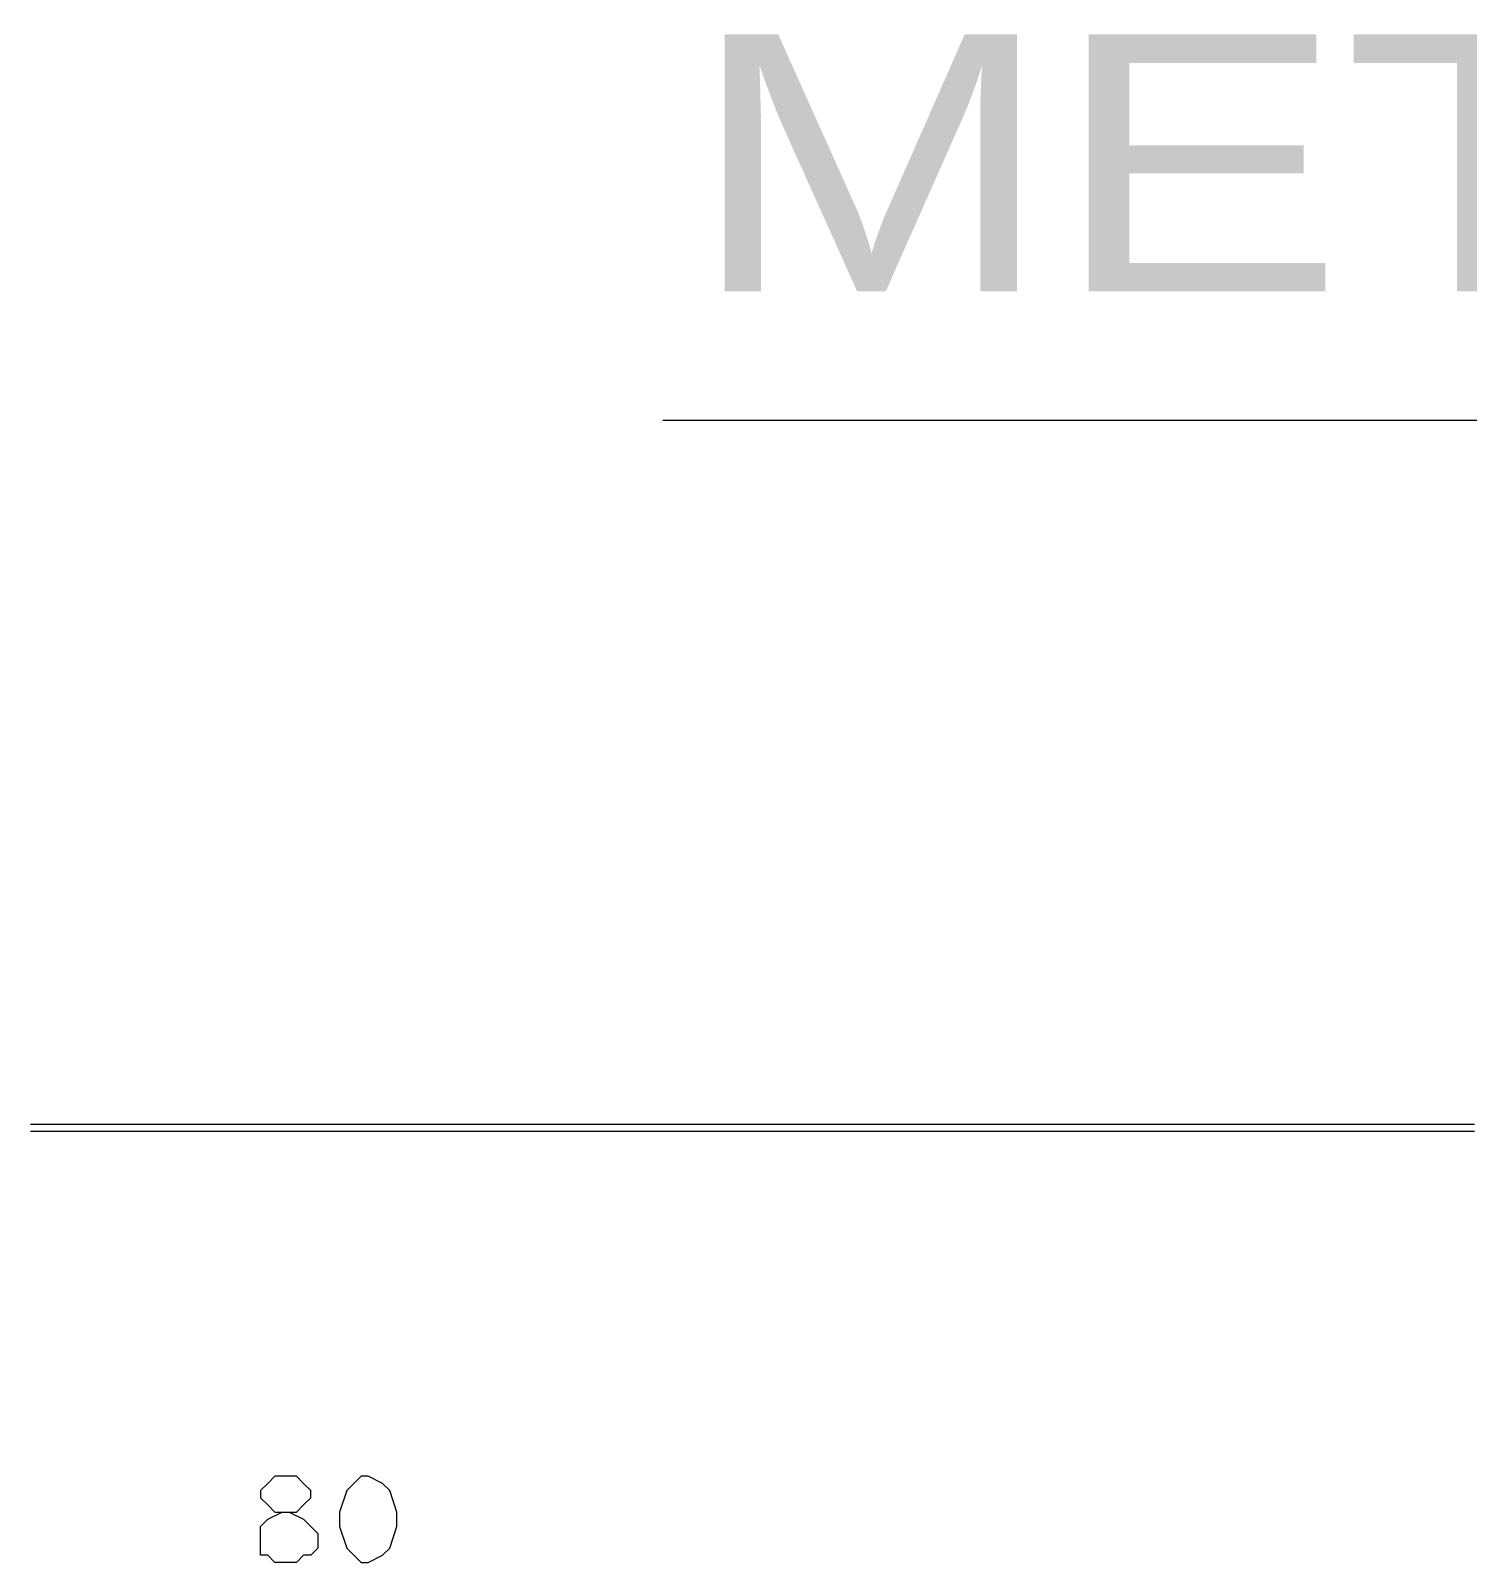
# Model space of a CAD drawing. Header units: inches. Extents: x 0.2 to 10.8, y 0.5 to 8.
# Drawn here: x 8.6733 to 9.0067, y 5.675 to 6.0304 of the extents above; entities that cross this region are included whole.
import ezdxf

# ---------------------------------------------------------------- set-up
doc = ezdxf.new("R2010")
doc.units = ezdxf.units.IN
doc.header["$MEASUREMENT"] = 0
doc.layers.add('PDF_Geometry', color=7, linetype='Continuous')
doc.layers.add('PDF_Text', color=7, linetype='Continuous')
doc.styles.add('PDF Arial', font='arial.ttf')

msp = doc.modelspace()

# ---------------------------------------------------------------- linework, layer by layer
at = {"layer": 'PDF_Geometry', "lineweight": 13}
for points in [[(8.82, 5.94), (9.72833, 5.94)], [(8.73, 5.695), (8.72833, 5.69333), (8.72667, 5.69167), (8.72667, 5.69), (8.72833, 5.68833), (8.73, 5.68667), (8.73333, 5.68667), (8.73667, 5.685), (8.73833, 5.68333), (8.74, 5.68167), (8.74, 5.67833), (8.73833, 5.67667), (8.73667, 5.67667), (8.735, 5.675), (8.73, 5.675), (8.72833, 5.67667), (8.72667, 5.67667), (8.72667, 5.67833), (8.72667, 5.68167), (8.72667, 5.68333), (8.72833, 5.685), (8.73167, 5.68667), (8.735, 5.68667), (8.73667, 5.68833), (8.73833, 5.69), (8.73833, 5.69167), (8.73667, 5.69333), (8.735, 5.695), (8.73, 5.695)], [(8.75, 5.695), (8.74833, 5.69333), (8.74667, 5.69167), (8.745, 5.68667), (8.745, 5.68333), (8.74667, 5.67833), (8.74833, 5.67667), (8.75, 5.675), (8.75167, 5.675), (8.755, 5.67667), (8.75667, 5.67833), (8.75833, 5.68333), (8.75833, 5.68667), (8.75667, 5.69167), (8.755, 5.69333), (8.75167, 5.695), (8.75, 5.695)]]:
    msp.add_lwpolyline(points, dxfattribs=at)
at = {"layer": 'PDF_Geometry', "lineweight": 9}
for points in [[(8.67333, 5.77667), (8.675, 5.77667)], [(8.67333, 5.77667), (8.675, 5.77667)], [(8.67333, 5.77667), (8.675, 5.77667)], [(8.67333, 5.775), (8.675, 5.775)], [(8.67333, 5.775), (8.675, 5.775)], [(8.67333, 5.775), (8.675, 5.775)], [(8.675, 5.77667), (8.67667, 5.77667)], [(8.675, 5.77667), (8.67667, 5.77667)], [(8.675, 5.77667), (8.67667, 5.77667)], [(8.675, 5.775), (8.67667, 5.775)], [(8.675, 5.775), (8.67667, 5.775)], [(8.675, 5.775), (8.67667, 5.775)], [(8.675, 5.775), (8.67667, 5.775)], [(8.67667, 5.77667), (8.67833, 5.77667)], [(8.67667, 5.77667), (8.67833, 5.77667)], [(8.67667, 5.775), (8.67833, 5.775)], [(8.67667, 5.775), (8.67833, 5.775)], [(8.67667, 5.775), (8.67833, 5.775)], [(8.67833, 5.77667), (8.68, 5.77667)], [(8.67833, 5.77667), (8.68, 5.77667)], [(8.67833, 5.775), (8.68, 5.775)], [(8.67833, 5.775), (8.68, 5.775)], [(8.67833, 5.775), (8.68, 5.775)], [(8.68, 5.77667), (8.68167, 5.77667)], [(8.68, 5.77667), (8.68167, 5.77667)], [(8.68, 5.775), (8.68167, 5.775)], [(8.68, 5.775), (8.68167, 5.775)], [(8.68, 5.775), (8.68167, 5.775)], [(8.68167, 5.77667), (8.68333, 5.77667)], [(8.68167, 5.77667), (8.68333, 5.77667)], [(8.68167, 5.775), (8.68333, 5.775)], [(8.68167, 5.775), (8.68333, 5.775)], [(8.68333, 5.77667), (8.685, 5.77667)], [(8.68333, 5.77667), (8.685, 5.77667)], [(8.68333, 5.775), (8.685, 5.775)], [(8.68333, 5.775), (8.685, 5.775)], [(8.68333, 5.775), (8.685, 5.775)], [(8.685, 5.77667), (8.68667, 5.77667)], [(8.685, 5.77667), (8.68667, 5.77667)], [(8.685, 5.775), (8.68667, 5.775)], [(8.685, 5.775), (8.68667, 5.775)], [(8.685, 5.775), (8.68667, 5.775)], [(8.68667, 5.77667), (8.68833, 5.77667)], [(8.68667, 5.77667), (8.68833, 5.77667)], [(8.68667, 5.775), (8.68833, 5.775)], [(8.68667, 5.775), (8.68833, 5.775)], [(8.68667, 5.775), (8.68833, 5.775)], [(8.68833, 5.77667), (8.69, 5.77667)], [(8.68833, 5.77667), (8.69, 5.77667)], [(8.68833, 5.775), (8.69, 5.775)], [(8.68833, 5.775), (8.69, 5.775)], [(8.69, 5.77667), (8.69167, 5.77667)], [(8.69, 5.77667), (8.69167, 5.77667)], [(8.69, 5.775), (8.69167, 5.775)], [(8.69, 5.775), (8.69167, 5.775)], [(8.69, 5.775), (8.69167, 5.775)], [(8.69167, 5.77667), (8.69333, 5.77667)], [(8.69167, 5.77667), (8.69333, 5.77667)], [(8.69167, 5.775), (8.69333, 5.775)], [(8.69167, 5.775), (8.69333, 5.775)], [(8.69167, 5.775), (8.69333, 5.775)], [(8.69333, 5.77667), (8.695, 5.77667)], [(8.69333, 5.77667), (8.695, 5.77667)], [(8.69333, 5.775), (8.695, 5.775)], [(8.69333, 5.775), (8.695, 5.775)], [(8.69333, 5.775), (8.695, 5.775)], [(8.695, 5.77667), (8.69667, 5.77667)], [(8.695, 5.77667), (8.69667, 5.77667)], [(8.695, 5.775), (8.69667, 5.775)], [(8.695, 5.775), (8.69667, 5.775)], [(8.69667, 5.77667), (8.69833, 5.77667)], [(8.69667, 5.77667), (8.69833, 5.77667)], [(8.69667, 5.775), (8.69833, 5.775)], [(8.69667, 5.775), (8.69833, 5.775)], [(8.69667, 5.775), (8.69833, 5.775)], [(8.69833, 5.77667), (8.7, 5.77667)], [(8.69833, 5.77667), (8.7, 5.77667)], [(8.69833, 5.775), (8.7, 5.775)], [(8.69833, 5.775), (8.7, 5.775)], [(8.69833, 5.775), (8.7, 5.775)], [(8.7, 5.77667), (8.70167, 5.77667)], [(8.7, 5.77667), (8.70167, 5.77667)], [(8.7, 5.775), (8.70167, 5.775)], [(8.7, 5.775), (8.70167, 5.775)], [(8.7, 5.775), (8.70167, 5.775)], [(8.70167, 5.77667), (8.70333, 5.77667)], [(8.70167, 5.77667), (8.70333, 5.77667)], [(8.70167, 5.775), (8.70333, 5.775)], [(8.70167, 5.775), (8.70333, 5.775)], [(8.70333, 5.77667), (8.705, 5.77667)], [(8.70333, 5.77667), (8.705, 5.77667)], [(8.70333, 5.77667), (8.705, 5.77667)], [(8.70333, 5.775), (8.705, 5.775)], [(8.70333, 5.775), (8.705, 5.775)], [(8.70333, 5.775), (8.705, 5.775)], [(8.705, 5.77667), (8.70667, 5.77667)], [(8.705, 5.77667), (8.70667, 5.77667)], [(8.705, 5.77667), (8.70667, 5.77667)], [(8.705, 5.775), (8.70667, 5.775)], [(8.705, 5.775), (8.70667, 5.775)], [(8.705, 5.775), (8.70667, 5.775)], [(8.705, 5.775), (8.70667, 5.775)], [(8.70667, 5.77667), (8.70833, 5.77667)], [(8.70667, 5.77667), (8.70833, 5.77667)], [(8.70667, 5.775), (8.70833, 5.775)], [(8.70667, 5.775), (8.70833, 5.775)], [(8.70667, 5.775), (8.70833, 5.775)], [(8.70833, 5.77667), (8.71, 5.77667)], [(8.70833, 5.77667), (8.71, 5.77667)], [(8.70833, 5.775), (8.71, 5.775)], [(8.70833, 5.775), (8.71, 5.775)], [(8.70833, 5.775), (8.71, 5.775)], [(8.71, 5.77667), (8.71167, 5.77667)], [(8.71, 5.77667), (8.71167, 5.77667)], [(8.71, 5.775), (8.71167, 5.775)], [(8.71, 5.775), (8.71167, 5.775)], [(8.71167, 5.77667), (8.71333, 5.77667)], [(8.71167, 5.77667), (8.71333, 5.77667)], [(8.71167, 5.775), (8.71333, 5.775)], [(8.71167, 5.775), (8.71333, 5.775)], [(8.71167, 5.775), (8.71333, 5.775)], [(8.71333, 5.77667), (8.715, 5.77667)], [(8.71333, 5.77667), (8.715, 5.77667)], [(8.71333, 5.775), (8.715, 5.775)], [(8.71333, 5.775), (8.715, 5.775)], [(8.71333, 5.775), (8.715, 5.775)], [(8.715, 5.77667), (8.71667, 5.77667)], [(8.715, 5.77667), (8.71667, 5.77667)], [(8.715, 5.775), (8.71667, 5.775)], [(8.715, 5.775), (8.71667, 5.775)], [(8.715, 5.775), (8.71667, 5.775)], [(8.71667, 5.77667), (8.71833, 5.77667)], [(8.71667, 5.77667), (8.71833, 5.77667)], [(8.71667, 5.775), (8.71833, 5.775)], [(8.71667, 5.775), (8.71833, 5.775)], [(8.71833, 5.77667), (8.72, 5.77667)], [(8.71833, 5.77667), (8.72, 5.77667)], [(8.71833, 5.775), (8.72, 5.775)], [(8.71833, 5.775), (8.72, 5.775)], [(8.71833, 5.775), (8.72, 5.775)], [(8.72, 5.77667), (8.72167, 5.77667)], [(8.72, 5.77667), (8.72167, 5.77667)], [(8.72, 5.775), (8.72167, 5.775)], [(8.72, 5.775), (8.72167, 5.775)], [(8.72, 5.775), (8.72167, 5.775)], [(8.72167, 5.77667), (8.72333, 5.77667)], [(8.72167, 5.77667), (8.72333, 5.77667)], [(8.72167, 5.775), (8.72333, 5.775)], [(8.72167, 5.775), (8.72333, 5.775)], [(8.72167, 5.775), (8.72333, 5.775)], [(8.72333, 5.77667), (8.725, 5.77667)], [(8.72333, 5.77667), (8.725, 5.77667)], [(8.72333, 5.775), (8.725, 5.775)], [(8.72333, 5.775), (8.725, 5.775)], [(8.725, 5.77667), (8.72667, 5.77667)], [(8.725, 5.77667), (8.72667, 5.77667)], [(8.725, 5.775), (8.72667, 5.775)], [(8.725, 5.775), (8.72667, 5.775)], [(8.725, 5.775), (8.72667, 5.775)], [(8.72667, 5.77667), (8.72833, 5.77667)], [(8.72667, 5.77667), (8.72833, 5.77667)], [(8.72667, 5.775), (8.72833, 5.775)], [(8.72667, 5.775), (8.72833, 5.775)], [(8.72667, 5.775), (8.72833, 5.775)], [(8.72833, 5.77667), (8.73, 5.77667)], [(8.72833, 5.77667), (8.73, 5.77667)], [(8.72833, 5.775), (8.73, 5.775)], [(8.72833, 5.775), (8.73, 5.775)], [(8.72833, 5.775), (8.73, 5.775)], [(8.73, 5.77667), (8.73167, 5.77667)], [(8.73, 5.77667), (8.73167, 5.77667)], [(8.73, 5.775), (8.73167, 5.775)], [(8.73, 5.775), (8.73167, 5.775)], [(8.73167, 5.77667), (8.73333, 5.77667)], [(8.73167, 5.77667), (8.73333, 5.77667)], [(8.73167, 5.77667), (8.73333, 5.77667)], [(8.73167, 5.775), (8.73333, 5.775)], [(8.73167, 5.775), (8.73333, 5.775)], [(8.73167, 5.775), (8.73333, 5.775)], [(8.73333, 5.77667), (8.735, 5.77667)], [(8.73333, 5.77667), (8.735, 5.77667)], [(8.73333, 5.77667), (8.735, 5.77667)], [(8.73333, 5.77667), (8.735, 5.77667)], [(8.73333, 5.775), (8.735, 5.775)], [(8.73333, 5.775), (8.735, 5.775)], [(8.73333, 5.775), (8.735, 5.775)], [(8.73333, 5.775), (8.735, 5.775)], [(8.735, 5.77667), (8.73667, 5.77667)], [(8.735, 5.77667), (8.73667, 5.77667)], [(8.735, 5.77667), (8.73667, 5.77667)], [(8.735, 5.775), (8.73667, 5.775)], [(8.735, 5.775), (8.73667, 5.775)], [(8.735, 5.775), (8.73667, 5.775)], [(8.735, 5.775), (8.73667, 5.775)], [(8.73667, 5.77667), (8.73833, 5.77667)], [(8.73667, 5.77667), (8.73833, 5.77667)], [(8.73667, 5.775), (8.73833, 5.775)], [(8.73667, 5.775), (8.73833, 5.775)], [(8.73667, 5.775), (8.73833, 5.775)], [(8.73833, 5.77667), (8.74, 5.77667)], [(8.73833, 5.77667), (8.74, 5.77667)], [(8.73833, 5.775), (8.74, 5.775)], [(8.73833, 5.775), (8.74, 5.775)], [(8.74, 5.77667), (8.74167, 5.77667)], [(8.74, 5.77667), (8.74167, 5.77667)], [(8.74, 5.77667), (8.74167, 5.77667)], [(8.74, 5.775), (8.74167, 5.775)], [(8.74, 5.775), (8.74167, 5.775)], [(8.74, 5.775), (8.74167, 5.775)], [(8.74167, 5.77667), (8.74333, 5.77667)], [(8.74167, 5.77667), (8.74333, 5.77667)], [(8.74167, 5.77667), (8.74333, 5.77667)], [(8.74167, 5.775), (8.74333, 5.775)], [(8.74167, 5.775), (8.74333, 5.775)], [(8.74167, 5.775), (8.74333, 5.775)], [(8.74167, 5.775), (8.74333, 5.775)], [(8.74333, 5.77667), (8.745, 5.77667)], [(8.74333, 5.77667), (8.745, 5.77667)], [(8.74333, 5.775), (8.745, 5.775)], [(8.74333, 5.775), (8.745, 5.775)], [(8.74333, 5.775), (8.745, 5.775)], [(8.745, 5.77667), (8.74667, 5.77667)], [(8.745, 5.77667), (8.74667, 5.77667)], [(8.745, 5.775), (8.74667, 5.775)], [(8.745, 5.775), (8.74667, 5.775)], [(8.74667, 5.77667), (8.74833, 5.77667)], [(8.74667, 5.77667), (8.74833, 5.77667)], [(8.74667, 5.77667), (8.74833, 5.77667)], [(8.74667, 5.775), (8.74833, 5.775)], [(8.74667, 5.775), (8.74833, 5.775)], [(8.74667, 5.775), (8.74833, 5.775)], [(8.74833, 5.77667), (8.75, 5.77667)], [(8.74833, 5.77667), (8.75, 5.77667)], [(8.74833, 5.77667), (8.75, 5.77667)], [(8.74833, 5.775), (8.75, 5.775)], [(8.74833, 5.775), (8.75, 5.775)], [(8.74833, 5.775), (8.75, 5.775)], [(8.74833, 5.775), (8.75, 5.775)], [(8.75, 5.77667), (8.75167, 5.77667)], [(8.75, 5.77667), (8.75167, 5.77667)], [(8.75, 5.775), (8.75167, 5.775)], [(8.75, 5.775), (8.75167, 5.775)], [(8.75, 5.775), (8.75167, 5.775)], [(8.75167, 5.77667), (8.75333, 5.77667)], [(8.75167, 5.77667), (8.75333, 5.77667)], [(8.75167, 5.775), (8.75333, 5.775)], [(8.75167, 5.775), (8.75333, 5.775)], [(8.75333, 5.77667), (8.755, 5.77667)], [(8.75333, 5.77667), (8.755, 5.77667)], [(8.75333, 5.77667), (8.755, 5.77667)], [(8.75333, 5.775), (8.755, 5.775)], [(8.75333, 5.775), (8.755, 5.775)], [(8.75333, 5.775), (8.755, 5.775)], [(8.755, 5.77667), (8.75667, 5.77667)], [(8.755, 5.77667), (8.75667, 5.77667)], [(8.755, 5.77667), (8.75667, 5.77667)], [(8.755, 5.775), (8.75667, 5.775)], [(8.755, 5.775), (8.75667, 5.775)], [(8.755, 5.775), (8.75667, 5.775)], [(8.755, 5.775), (8.75667, 5.775)], [(8.75667, 5.77667), (8.75833, 5.77667)], [(8.75667, 5.77667), (8.75833, 5.77667)], [(8.75667, 5.775), (8.75833, 5.775)], [(8.75667, 5.775), (8.75833, 5.775)], [(8.75667, 5.775), (8.75833, 5.775)], [(8.75833, 5.77667), (8.76, 5.77667)], [(8.75833, 5.77667), (8.76, 5.77667)], [(8.75833, 5.775), (8.76, 5.775)], [(8.75833, 5.775), (8.76, 5.775)], [(8.75833, 5.775), (8.76, 5.775)], [(8.76, 5.77667), (8.76167, 5.77667)], [(8.76, 5.77667), (8.76167, 5.77667)], [(8.76, 5.775), (8.76167, 5.775)], [(8.76, 5.775), (8.76167, 5.775)], [(8.76167, 5.77667), (8.76333, 5.77667)], [(8.76167, 5.77667), (8.76333, 5.77667)], [(8.76167, 5.77667), (8.76333, 5.77667)], [(8.76167, 5.775), (8.76333, 5.775)], [(8.76167, 5.775), (8.76333, 5.775)], [(8.76167, 5.775), (8.76333, 5.775)], [(8.76333, 5.77667), (8.765, 5.77667)], [(8.76333, 5.77667), (8.765, 5.77667)], [(8.76333, 5.77667), (8.765, 5.77667)], [(8.76333, 5.775), (8.765, 5.775)], [(8.76333, 5.775), (8.765, 5.775)], [(8.76333, 5.775), (8.765, 5.775)], [(8.76333, 5.775), (8.765, 5.775)], [(8.765, 5.77667), (8.76667, 5.77667)], [(8.765, 5.77667), (8.76667, 5.77667)], [(8.765, 5.775), (8.76667, 5.775)], [(8.765, 5.775), (8.76667, 5.775)], [(8.765, 5.775), (8.76667, 5.775)], [(8.76667, 5.77667), (8.76833, 5.77667)], [(8.76667, 5.77667), (8.76833, 5.77667)], [(8.76667, 5.775), (8.76833, 5.775)], [(8.76667, 5.775), (8.76833, 5.775)], [(8.76667, 5.775), (8.76833, 5.775)], [(8.76833, 5.77667), (8.77, 5.77667)], [(8.76833, 5.77667), (8.77, 5.77667)], [(8.76833, 5.775), (8.77, 5.775)], [(8.76833, 5.775), (8.77, 5.775)], [(8.77, 5.77667), (8.77167, 5.77667)], [(8.77, 5.77667), (8.77167, 5.77667)], [(8.77, 5.775), (8.77167, 5.775)], [(8.77, 5.775), (8.77167, 5.775)], [(8.77, 5.775), (8.77167, 5.775)], [(8.77167, 5.77667), (8.77333, 5.77667)], [(8.77167, 5.77667), (8.77333, 5.77667)], [(8.77167, 5.775), (8.77333, 5.775)], [(8.77167, 5.775), (8.77333, 5.775)], [(8.77167, 5.775), (8.77333, 5.775)], [(8.77333, 5.77667), (8.775, 5.77667)], [(8.77333, 5.77667), (8.775, 5.77667)], [(8.77333, 5.775), (8.775, 5.775)], [(8.77333, 5.775), (8.775, 5.775)], [(8.77333, 5.775), (8.775, 5.775)], [(8.775, 5.77667), (8.77667, 5.77667)], [(8.775, 5.77667), (8.77667, 5.77667)], [(8.775, 5.775), (8.77667, 5.775)], [(8.775, 5.775), (8.77667, 5.775)], [(8.77667, 5.77667), (8.77833, 5.77667)], [(8.77667, 5.77667), (8.77833, 5.77667)], [(8.77667, 5.775), (8.77833, 5.775)], [(8.77667, 5.775), (8.77833, 5.775)], [(8.77667, 5.775), (8.77833, 5.775)], [(8.77833, 5.77667), (8.78, 5.77667)], [(8.77833, 5.77667), (8.78, 5.77667)], [(8.77833, 5.775), (8.78, 5.775)], [(8.77833, 5.775), (8.78, 5.775)], [(8.77833, 5.775), (8.78, 5.775)], [(8.78, 5.77667), (8.78167, 5.77667)], [(8.78, 5.77667), (8.78167, 5.77667)], [(8.78, 5.775), (8.78167, 5.775)], [(8.78, 5.775), (8.78167, 5.775)], [(8.78, 5.775), (8.78167, 5.775)], [(8.78167, 5.77667), (8.78333, 5.77667)], [(8.78167, 5.77667), (8.78333, 5.77667)], [(8.78167, 5.775), (8.78333, 5.775)], [(8.78167, 5.775), (8.78333, 5.775)], [(8.78333, 5.77667), (8.785, 5.77667)], [(8.78333, 5.77667), (8.785, 5.77667)], [(8.78333, 5.775), (8.785, 5.775)], [(8.78333, 5.775), (8.785, 5.775)], [(8.78333, 5.775), (8.785, 5.775)], [(8.785, 5.77667), (8.78667, 5.77667)], [(8.785, 5.77667), (8.78667, 5.77667)], [(8.785, 5.775), (8.78667, 5.775)], [(8.785, 5.775), (8.78667, 5.775)], [(8.785, 5.775), (8.78667, 5.775)], [(8.78667, 5.77667), (8.78833, 5.77667)], [(8.78667, 5.77667), (8.78833, 5.77667)], [(8.78667, 5.775), (8.78833, 5.775)], [(8.78667, 5.775), (8.78833, 5.775)], [(8.78667, 5.775), (8.78833, 5.775)], [(8.78833, 5.77667), (8.79, 5.77667)], [(8.78833, 5.77667), (8.79, 5.77667)], [(8.78833, 5.775), (8.79, 5.775)], [(8.78833, 5.775), (8.79, 5.775)], [(8.78833, 5.775), (8.79, 5.775)], [(8.79, 5.77667), (8.79167, 5.77667)], [(8.79, 5.77667), (8.79167, 5.77667)], [(8.79, 5.775), (8.79167, 5.775)], [(8.79, 5.775), (8.79167, 5.775)], [(8.79167, 5.77667), (8.79333, 5.77667)], [(8.79167, 5.77667), (8.79333, 5.77667)], [(8.79167, 5.775), (8.79333, 5.775)], [(8.79167, 5.775), (8.79333, 5.775)], [(8.79167, 5.775), (8.79333, 5.775)], [(8.79333, 5.77667), (8.795, 5.77667)], [(8.79333, 5.77667), (8.795, 5.77667)], [(8.79333, 5.775), (8.795, 5.775)], [(8.79333, 5.775), (8.795, 5.775)], [(8.79333, 5.775), (8.795, 5.775)], [(8.795, 5.77667), (8.79667, 5.77667)], [(8.795, 5.77667), (8.79667, 5.77667)], [(8.795, 5.775), (8.79667, 5.775)], [(8.795, 5.775), (8.79667, 5.775)], [(8.795, 5.775), (8.79667, 5.775)], [(8.79667, 5.77667), (8.79833, 5.77667)], [(8.79667, 5.77667), (8.79833, 5.77667)], [(8.79667, 5.775), (8.79833, 5.775)], [(8.79667, 5.775), (8.79833, 5.775)], [(8.79833, 5.77667), (8.8, 5.77667)], [(8.79833, 5.77667), (8.8, 5.77667)], [(8.79833, 5.775), (8.8, 5.775)], [(8.79833, 5.775), (8.8, 5.775)], [(8.79833, 5.775), (8.8, 5.775)], [(8.8, 5.77667), (8.80167, 5.77667)], [(8.8, 5.77667), (8.80167, 5.77667)], [(8.8, 5.775), (8.80167, 5.775)], [(8.8, 5.775), (8.80167, 5.775)], [(8.8, 5.775), (8.80167, 5.775)], [(8.80167, 5.77667), (8.80333, 5.77667)], [(8.80167, 5.77667), (8.80333, 5.77667)], [(8.80167, 5.775), (8.80333, 5.775)], [(8.80167, 5.775), (8.80333, 5.775)], [(8.80167, 5.775), (8.80333, 5.775)], [(8.80333, 5.77667), (8.805, 5.77667)], [(8.80333, 5.77667), (8.805, 5.77667)], [(8.80333, 5.775), (8.805, 5.775)], [(8.80333, 5.775), (8.805, 5.775)], [(8.805, 5.77667), (8.80667, 5.77667)], [(8.805, 5.77667), (8.80667, 5.77667)], [(8.805, 5.775), (8.80667, 5.775)], [(8.805, 5.775), (8.80667, 5.775)], [(8.805, 5.775), (8.80667, 5.775)], [(8.80667, 5.77667), (8.80833, 5.77667)], [(8.80667, 5.77667), (8.80833, 5.77667)], [(8.80667, 5.775), (8.80833, 5.775)], [(8.80667, 5.775), (8.80833, 5.775)], [(8.80667, 5.775), (8.80833, 5.775)], [(8.80833, 5.77667), (8.81, 5.77667)], [(8.80833, 5.77667), (8.81, 5.77667)], [(8.80833, 5.775), (8.81, 5.775)], [(8.80833, 5.775), (8.81, 5.775)], [(8.80833, 5.775), (8.81, 5.775)], [(8.81, 5.77667), (8.81167, 5.77667)], [(8.81, 5.77667), (8.81167, 5.77667)], [(8.81, 5.775), (8.81167, 5.775)], [(8.81, 5.775), (8.81167, 5.775)], [(8.81167, 5.77667), (8.81333, 5.77667)], [(8.81167, 5.77667), (8.81333, 5.77667)], [(8.81167, 5.775), (8.81333, 5.775)], [(8.81167, 5.775), (8.81333, 5.775)], [(8.81167, 5.775), (8.81333, 5.775)], [(8.81333, 5.77667), (8.815, 5.77667)], [(8.81333, 5.77667), (8.815, 5.77667)], [(8.81333, 5.775), (8.815, 5.775)], [(8.81333, 5.775), (8.815, 5.775)], [(8.81333, 5.775), (8.815, 5.775)], [(8.815, 5.77667), (8.81667, 5.77667)], [(8.815, 5.77667), (8.81667, 5.77667)], [(8.815, 5.775), (8.81667, 5.775)], [(8.815, 5.775), (8.81667, 5.775)], [(8.815, 5.775), (8.81667, 5.775)], [(8.81667, 5.77667), (8.81833, 5.77667)], [(8.81667, 5.77667), (8.81833, 5.77667)], [(8.81667, 5.775), (8.81833, 5.775)], [(8.81667, 5.775), (8.81833, 5.775)], [(8.81667, 5.775), (8.81833, 5.775)], [(8.81833, 5.77667), (8.82, 5.77667)], [(8.81833, 5.77667), (8.82, 5.77667)], [(8.81833, 5.775), (8.82, 5.775)], [(8.81833, 5.775), (8.82, 5.775)], [(8.82, 5.77667), (8.82167, 5.77667)], [(8.82, 5.77667), (8.82167, 5.77667)], [(8.82, 5.775), (8.82167, 5.775)], [(8.82, 5.775), (8.82167, 5.775)], [(8.82, 5.775), (8.82167, 5.775)], [(8.82167, 5.77667), (8.82333, 5.77667)], [(8.82167, 5.77667), (8.82333, 5.77667)], [(8.82167, 5.775), (8.82333, 5.775)], [(8.82167, 5.775), (8.82333, 5.775)], [(8.82167, 5.775), (8.82333, 5.775)], [(8.82333, 5.77667), (8.825, 5.77667)], [(8.82333, 5.77667), (8.825, 5.77667)], [(8.82333, 5.775), (8.825, 5.775)], [(8.82333, 5.775), (8.825, 5.775)], [(8.82333, 5.775), (8.825, 5.775)], [(8.825, 5.77667), (8.82667, 5.77667)], [(8.825, 5.77667), (8.82667, 5.77667)], [(8.825, 5.775), (8.82667, 5.775)], [(8.825, 5.775), (8.82667, 5.775)], [(8.82667, 5.77667), (8.82833, 5.77667)], [(8.82667, 5.77667), (8.82833, 5.77667)], [(8.82667, 5.775), (8.82833, 5.775)], [(8.82667, 5.775), (8.82833, 5.775)], [(8.82667, 5.775), (8.82833, 5.775)], [(8.82833, 5.77667), (8.83, 5.77667)], [(8.82833, 5.77667), (8.83, 5.77667)], [(8.82833, 5.775), (8.83, 5.775)], [(8.82833, 5.775), (8.83, 5.775)], [(8.82833, 5.775), (8.83, 5.775)], [(8.83, 5.77667), (8.83167, 5.77667)], [(8.83, 5.77667), (8.83167, 5.77667)], [(8.83, 5.775), (8.83167, 5.775)], [(8.83, 5.775), (8.83167, 5.775)], [(8.83, 5.775), (8.83167, 5.775)], [(8.83167, 5.77667), (8.83333, 5.77667)], [(8.83167, 5.77667), (8.83333, 5.77667)], [(8.83167, 5.775), (8.83333, 5.775)], [(8.83167, 5.775), (8.83333, 5.775)], [(8.83333, 5.77667), (8.835, 5.77667)], [(8.83333, 5.77667), (8.835, 5.77667)], [(8.83333, 5.775), (8.835, 5.775)], [(8.83333, 5.775), (8.835, 5.775)], [(8.83333, 5.775), (8.835, 5.775)], [(8.835, 5.77667), (8.83667, 5.77667)], [(8.835, 5.77667), (8.83667, 5.77667)], [(8.835, 5.775), (8.83667, 5.775)], [(8.835, 5.775), (8.83667, 5.775)], [(8.835, 5.775), (8.83667, 5.775)], [(8.83667, 5.77667), (8.83833, 5.77667)], [(8.83667, 5.77667), (8.83833, 5.77667)], [(8.83667, 5.775), (8.83833, 5.775)], [(8.83667, 5.775), (8.83833, 5.775)], [(8.83667, 5.775), (8.83833, 5.775)], [(8.83833, 5.77667), (8.84, 5.77667)], [(8.83833, 5.77667), (8.84, 5.77667)], [(8.83833, 5.775), (8.84, 5.775)], [(8.83833, 5.775), (8.84, 5.775)], [(8.84, 5.77667), (8.84167, 5.77667)], [(8.84, 5.77667), (8.84167, 5.77667)], [(8.84, 5.77667), (8.84167, 5.77667)], [(8.84, 5.775), (8.84167, 5.775)], [(8.84, 5.775), (8.84167, 5.775)], [(8.84, 5.775), (8.84167, 5.775)], [(8.84167, 5.77667), (8.84333, 5.77667)], [(8.84167, 5.77667), (8.84333, 5.77667)], [(8.84167, 5.77667), (8.84333, 5.77667)], [(8.84167, 5.775), (8.84333, 5.775)], [(8.84167, 5.775), (8.84333, 5.775)], [(8.84167, 5.775), (8.84333, 5.775)], [(8.84167, 5.775), (8.84333, 5.775)], [(8.84333, 5.77667), (8.845, 5.77667)], [(8.84333, 5.77667), (8.845, 5.77667)], [(8.84333, 5.775), (8.845, 5.775)], [(8.84333, 5.775), (8.845, 5.775)], [(8.84333, 5.775), (8.845, 5.775)], [(8.845, 5.77667), (8.84667, 5.77667)], [(8.845, 5.77667), (8.84667, 5.77667)], [(8.845, 5.775), (8.84667, 5.775)], [(8.845, 5.775), (8.84667, 5.775)], [(8.845, 5.775), (8.84667, 5.775)], [(8.84667, 5.77667), (8.84833, 5.77667)], [(8.84667, 5.77667), (8.84833, 5.77667)], [(8.84667, 5.775), (8.84833, 5.775)], [(8.84667, 5.775), (8.84833, 5.775)], [(8.84833, 5.77667), (8.85, 5.77667)], [(8.84833, 5.77667), (8.85, 5.77667)], [(8.84833, 5.77667), (8.85, 5.77667)], [(8.84833, 5.775), (8.85, 5.775)], [(8.84833, 5.775), (8.85, 5.775)], [(8.84833, 5.775), (8.85, 5.775)], [(8.85, 5.77667), (8.85167, 5.77667)], [(8.85, 5.77667), (8.85167, 5.77667)], [(8.85, 5.77667), (8.85167, 5.77667)], [(8.85, 5.775), (8.85167, 5.775)], [(8.85, 5.775), (8.85167, 5.775)], [(8.85, 5.775), (8.85167, 5.775)], [(8.85, 5.775), (8.85167, 5.775)], [(8.85167, 5.77667), (8.85333, 5.77667)], [(8.85167, 5.77667), (8.85333, 5.77667)], [(8.85167, 5.775), (8.85333, 5.775)], [(8.85167, 5.775), (8.85333, 5.775)], [(8.85167, 5.775), (8.85333, 5.775)], [(8.85333, 5.77667), (8.855, 5.77667)], [(8.85333, 5.77667), (8.855, 5.77667)], [(8.85333, 5.775), (8.855, 5.775)], [(8.85333, 5.775), (8.855, 5.775)], [(8.855, 5.77667), (8.85667, 5.77667)], [(8.855, 5.77667), (8.85667, 5.77667)], [(8.855, 5.77667), (8.85667, 5.77667)], [(8.855, 5.775), (8.85667, 5.775)], [(8.855, 5.775), (8.85667, 5.775)], [(8.855, 5.775), (8.85667, 5.775)], [(8.85667, 5.77667), (8.85833, 5.77667)], [(8.85667, 5.77667), (8.85833, 5.77667)], [(8.85667, 5.77667), (8.85833, 5.77667)], [(8.85667, 5.775), (8.85833, 5.775)], [(8.85667, 5.775), (8.85833, 5.775)], [(8.85667, 5.775), (8.85833, 5.775)], [(8.85667, 5.775), (8.85833, 5.775)], [(8.85833, 5.77667), (8.86, 5.77667)], [(8.85833, 5.77667), (8.86, 5.77667)], [(8.85833, 5.775), (8.86, 5.775)], [(8.85833, 5.775), (8.86, 5.775)], [(8.85833, 5.775), (8.86, 5.775)], [(8.86, 5.77667), (8.86167, 5.77667)], [(8.86, 5.77667), (8.86167, 5.77667)], [(8.86, 5.775), (8.86167, 5.775)], [(8.86, 5.775), (8.86167, 5.775)], [(8.86167, 5.77667), (8.86333, 5.77667)], [(8.86167, 5.77667), (8.86333, 5.77667)], [(8.86167, 5.77667), (8.86333, 5.77667)], [(8.86167, 5.775), (8.86333, 5.775)], [(8.86167, 5.775), (8.86333, 5.775)], [(8.86167, 5.775), (8.86333, 5.775)], [(8.86333, 5.77667), (8.865, 5.77667)], [(8.86333, 5.77667), (8.865, 5.77667)], [(8.86333, 5.77667), (8.865, 5.77667)], [(8.86333, 5.775), (8.865, 5.775)], [(8.86333, 5.775), (8.865, 5.775)], [(8.86333, 5.775), (8.865, 5.775)], [(8.86333, 5.775), (8.865, 5.775)], [(8.865, 5.77667), (8.86667, 5.77667)], [(8.865, 5.77667), (8.86667, 5.77667)], [(8.865, 5.775), (8.86667, 5.775)], [(8.865, 5.775), (8.86667, 5.775)], [(8.865, 5.775), (8.86667, 5.775)], [(8.86667, 5.77667), (8.86833, 5.77667)], [(8.86667, 5.77667), (8.86833, 5.77667)], [(8.86667, 5.775), (8.86833, 5.775)], [(8.86667, 5.775), (8.86833, 5.775)], [(8.86833, 5.77667), (8.87, 5.77667)], [(8.86833, 5.77667), (8.87, 5.77667)], [(8.86833, 5.77667), (8.87, 5.77667)], [(8.86833, 5.775), (8.87, 5.775)], [(8.86833, 5.775), (8.87, 5.775)], [(8.86833, 5.775), (8.87, 5.775)], [(8.87, 5.77667), (8.87167, 5.77667)], [(8.87, 5.77667), (8.87167, 5.77667)], [(8.87, 5.77667), (8.87167, 5.77667)], [(8.87, 5.77667), (8.87167, 5.77667)], [(8.87, 5.775), (8.87167, 5.775)], [(8.87, 5.775), (8.87167, 5.775)], [(8.87, 5.775), (8.87167, 5.775)], [(8.87, 5.775), (8.87167, 5.775)], [(8.87167, 5.77667), (8.87333, 5.77667)], [(8.87167, 5.77667), (8.87333, 5.77667)], [(8.87167, 5.77667), (8.87333, 5.77667)], [(8.87167, 5.775), (8.87333, 5.775)], [(8.87167, 5.775), (8.87333, 5.775)], [(8.87167, 5.775), (8.87333, 5.775)], [(8.87167, 5.775), (8.87333, 5.775)], [(8.87333, 5.77667), (8.875, 5.77667)], [(8.87333, 5.77667), (8.875, 5.77667)], [(8.87333, 5.775), (8.875, 5.775)], [(8.87333, 5.775), (8.875, 5.775)], [(8.87333, 5.775), (8.875, 5.775)], [(8.875, 5.77667), (8.87667, 5.77667)], [(8.875, 5.77667), (8.87667, 5.77667)], [(8.875, 5.775), (8.87667, 5.775)], [(8.875, 5.775), (8.87667, 5.775)], [(8.875, 5.775), (8.87667, 5.775)], [(8.87667, 5.77667), (8.87833, 5.77667)], [(8.87667, 5.77667), (8.87833, 5.77667)], [(8.87667, 5.775), (8.87833, 5.775)], [(8.87667, 5.775), (8.87833, 5.775)], [(8.87833, 5.77667), (8.88, 5.77667)], [(8.87833, 5.77667), (8.88, 5.77667)], [(8.87833, 5.775), (8.88, 5.775)], [(8.87833, 5.775), (8.88, 5.775)], [(8.87833, 5.775), (8.88, 5.775)], [(8.88, 5.77667), (8.88167, 5.77667)], [(8.88, 5.77667), (8.88167, 5.77667)], [(8.88, 5.775), (8.88167, 5.775)], [(8.88, 5.775), (8.88167, 5.775)], [(8.88, 5.775), (8.88167, 5.775)], [(8.88167, 5.77667), (8.88333, 5.77667)], [(8.88167, 5.77667), (8.88333, 5.77667)], [(8.88167, 5.775), (8.88333, 5.775)], [(8.88167, 5.775), (8.88333, 5.775)], [(8.88167, 5.775), (8.88333, 5.775)], [(8.88333, 5.77667), (8.885, 5.77667)], [(8.88333, 5.77667), (8.885, 5.77667)], [(8.88333, 5.775), (8.885, 5.775)], [(8.88333, 5.775), (8.885, 5.775)], [(8.885, 5.77667), (8.88667, 5.77667)], [(8.885, 5.77667), (8.88667, 5.77667)], [(8.885, 5.775), (8.88667, 5.775)], [(8.885, 5.775), (8.88667, 5.775)], [(8.885, 5.775), (8.88667, 5.775)], [(8.88667, 5.77667), (8.88833, 5.77667)], [(8.88667, 5.77667), (8.88833, 5.77667)], [(8.88667, 5.775), (8.88833, 5.775)], [(8.88667, 5.775), (8.88833, 5.775)], [(8.88667, 5.775), (8.88833, 5.775)], [(8.88833, 5.77667), (8.89, 5.77667)], [(8.88833, 5.77667), (8.89, 5.77667)], [(8.88833, 5.775), (8.89, 5.775)], [(8.88833, 5.775), (8.89, 5.775)], [(8.88833, 5.775), (8.89, 5.775)], [(8.89, 5.77667), (8.89167, 5.77667)], [(8.89, 5.77667), (8.89167, 5.77667)], [(8.89, 5.775), (8.89167, 5.775)], [(8.89, 5.775), (8.89167, 5.775)], [(8.89167, 5.77667), (8.89333, 5.77667)], [(8.89167, 5.77667), (8.89333, 5.77667)], [(8.89167, 5.775), (8.89333, 5.775)], [(8.89167, 5.775), (8.89333, 5.775)], [(8.89167, 5.775), (8.89333, 5.775)], [(8.89333, 5.77667), (8.895, 5.77667)], [(8.89333, 5.77667), (8.895, 5.77667)], [(8.89333, 5.775), (8.895, 5.775)], [(8.89333, 5.775), (8.895, 5.775)], [(8.89333, 5.775), (8.895, 5.775)], [(8.895, 5.77667), (8.89667, 5.77667)], [(8.895, 5.77667), (8.89667, 5.77667)], [(8.895, 5.775), (8.89667, 5.775)], [(8.895, 5.775), (8.89667, 5.775)], [(8.895, 5.775), (8.89667, 5.775)], [(8.89667, 5.77667), (8.89833, 5.77667)], [(8.89667, 5.77667), (8.89833, 5.77667)], [(8.89667, 5.775), (8.89833, 5.775)], [(8.89667, 5.775), (8.89833, 5.775)], [(8.89833, 5.77667), (8.9, 5.77667)], [(8.89833, 5.77667), (8.9, 5.77667)], [(8.89833, 5.77667), (8.9, 5.77667)], [(8.89833, 5.775), (8.9, 5.775)], [(8.89833, 5.775), (8.9, 5.775)], [(8.89833, 5.775), (8.9, 5.775)], [(8.9, 5.77667), (8.90167, 5.77667)], [(8.9, 5.77667), (8.90167, 5.77667)], [(8.9, 5.77667), (8.90167, 5.77667)], [(8.9, 5.775), (8.90167, 5.775)], [(8.9, 5.775), (8.90167, 5.775)], [(8.9, 5.775), (8.90167, 5.775)], [(8.9, 5.775), (8.90167, 5.775)], [(8.90167, 5.77667), (8.90333, 5.77667)], [(8.90167, 5.77667), (8.90333, 5.77667)], [(8.90167, 5.775), (8.90333, 5.775)], [(8.90167, 5.775), (8.90333, 5.775)], [(8.90167, 5.775), (8.90333, 5.775)], [(8.90333, 5.77667), (8.905, 5.77667)], [(8.90333, 5.77667), (8.905, 5.77667)], [(8.90333, 5.775), (8.905, 5.775)], [(8.90333, 5.775), (8.905, 5.775)], [(8.90333, 5.775), (8.905, 5.775)], [(8.905, 5.77667), (8.90667, 5.77667)], [(8.905, 5.77667), (8.90667, 5.77667)], [(8.905, 5.775), (8.90667, 5.775)], [(8.905, 5.775), (8.90667, 5.775)], [(8.90667, 5.77667), (8.90833, 5.77667)], [(8.90667, 5.77667), (8.90833, 5.77667)], [(8.90667, 5.775), (8.90833, 5.775)], [(8.90667, 5.775), (8.90833, 5.775)], [(8.90667, 5.775), (8.90833, 5.775)], [(8.90833, 5.77667), (8.91, 5.77667)], [(8.90833, 5.77667), (8.91, 5.77667)], [(8.90833, 5.775), (8.91, 5.775)], [(8.90833, 5.775), (8.91, 5.775)], [(8.90833, 5.775), (8.91, 5.775)], [(8.91, 5.77667), (8.91167, 5.77667)], [(8.91, 5.77667), (8.91167, 5.77667)], [(8.91, 5.775), (8.91167, 5.775)], [(8.91, 5.775), (8.91167, 5.775)], [(8.91, 5.775), (8.91167, 5.775)], [(8.91167, 5.77667), (8.91333, 5.77667)], [(8.91167, 5.77667), (8.91333, 5.77667)], [(8.91167, 5.775), (8.91333, 5.775)], [(8.91167, 5.775), (8.91333, 5.775)], [(8.91333, 5.77667), (8.915, 5.77667)], [(8.91333, 5.77667), (8.915, 5.77667)], [(8.91333, 5.775), (8.915, 5.775)], [(8.91333, 5.775), (8.915, 5.775)], [(8.91333, 5.775), (8.915, 5.775)], [(8.915, 5.77667), (8.91667, 5.77667)], [(8.915, 5.77667), (8.91667, 5.77667)], [(8.915, 5.775), (8.91667, 5.775)], [(8.915, 5.775), (8.91667, 5.775)], [(8.915, 5.775), (8.91667, 5.775)], [(8.91667, 5.77667), (8.91833, 5.77667)], [(8.91667, 5.77667), (8.91833, 5.77667)], [(8.91667, 5.775), (8.91833, 5.775)], [(8.91667, 5.775), (8.91833, 5.775)], [(8.91667, 5.775), (8.91833, 5.775)], [(8.91833, 5.77667), (8.92, 5.77667)], [(8.91833, 5.77667), (8.92, 5.77667)], [(8.91833, 5.775), (8.92, 5.775)], [(8.91833, 5.775), (8.92, 5.775)], [(8.92, 5.77667), (8.92167, 5.77667)], [(8.92, 5.77667), (8.92167, 5.77667)], [(8.92, 5.775), (8.92167, 5.775)], [(8.92, 5.775), (8.92167, 5.775)], [(8.92, 5.775), (8.92167, 5.775)], [(8.92167, 5.77667), (8.92333, 5.77667)], [(8.92167, 5.77667), (8.92333, 5.77667)], [(8.92167, 5.775), (8.92333, 5.775)], [(8.92167, 5.775), (8.92333, 5.775)], [(8.92167, 5.775), (8.92333, 5.775)], [(8.92333, 5.77667), (8.925, 5.77667)], [(8.92333, 5.77667), (8.925, 5.77667)], [(8.92333, 5.775), (8.925, 5.775)], [(8.92333, 5.775), (8.925, 5.775)], [(8.92333, 5.775), (8.925, 5.775)], [(8.925, 5.77667), (8.92667, 5.77667)], [(8.925, 5.77667), (8.92667, 5.77667)], [(8.925, 5.775), (8.92667, 5.775)], [(8.925, 5.775), (8.92667, 5.775)], [(8.925, 5.775), (8.92667, 5.775)], [(8.92667, 5.77667), (8.92833, 5.77667)], [(8.92667, 5.77667), (8.92833, 5.77667)], [(8.92667, 5.775), (8.92833, 5.775)], [(8.92667, 5.775), (8.92833, 5.775)], [(8.92833, 5.77667), (8.93, 5.77667)], [(8.92833, 5.77667), (8.93, 5.77667)], [(8.92833, 5.77667), (8.93, 5.77667)], [(8.92833, 5.775), (8.93, 5.775)], [(8.92833, 5.775), (8.93, 5.775)], [(8.92833, 5.775), (8.93, 5.775)], [(8.93, 5.77667), (8.93167, 5.77667)], [(8.93, 5.77667), (8.93167, 5.77667)], [(8.93, 5.77667), (8.93167, 5.77667)], [(8.93, 5.775), (8.93167, 5.775)], [(8.93, 5.775), (8.93167, 5.775)], [(8.93, 5.775), (8.93167, 5.775)], [(8.93, 5.775), (8.93167, 5.775)], [(8.93167, 5.77667), (8.93333, 5.77667)], [(8.93167, 5.77667), (8.93333, 5.77667)], [(8.93167, 5.775), (8.93333, 5.775)], [(8.93167, 5.775), (8.93333, 5.775)], [(8.93167, 5.775), (8.93333, 5.775)], [(8.93333, 5.77667), (8.935, 5.77667)], [(8.93333, 5.77667), (8.935, 5.77667)], [(8.93333, 5.775), (8.935, 5.775)], [(8.93333, 5.775), (8.935, 5.775)], [(8.935, 5.77667), (8.93667, 5.77667)], [(8.935, 5.77667), (8.93667, 5.77667)], [(8.935, 5.77667), (8.93667, 5.77667)], [(8.935, 5.775), (8.93667, 5.775)], [(8.935, 5.775), (8.93667, 5.775)], [(8.935, 5.775), (8.93667, 5.775)], [(8.93667, 5.77667), (8.93833, 5.77667)], [(8.93667, 5.77667), (8.93833, 5.77667)], [(8.93667, 5.77667), (8.93833, 5.77667)], [(8.93667, 5.775), (8.93833, 5.775)], [(8.93667, 5.775), (8.93833, 5.775)], [(8.93667, 5.775), (8.93833, 5.775)], [(8.93667, 5.775), (8.93833, 5.775)], [(8.93833, 5.77667), (8.94, 5.77667)], [(8.93833, 5.77667), (8.94, 5.77667)], [(8.93833, 5.775), (8.94, 5.775)], [(8.93833, 5.775), (8.94, 5.775)], [(8.93833, 5.775), (8.94, 5.775)], [(8.94, 5.77667), (8.94167, 5.77667)], [(8.94, 5.77667), (8.94167, 5.77667)], [(8.94, 5.775), (8.94167, 5.775)], [(8.94, 5.775), (8.94167, 5.775)], [(8.94167, 5.77667), (8.94333, 5.77667)], [(8.94167, 5.77667), (8.94333, 5.77667)], [(8.94167, 5.77667), (8.94333, 5.77667)], [(8.94167, 5.775), (8.94333, 5.775)], [(8.94167, 5.775), (8.94333, 5.775)], [(8.94167, 5.775), (8.94333, 5.775)], [(8.94333, 5.77667), (8.945, 5.77667)], [(8.94333, 5.77667), (8.945, 5.77667)], [(8.94333, 5.77667), (8.945, 5.77667)], [(8.94333, 5.775), (8.945, 5.775)], [(8.94333, 5.775), (8.945, 5.775)], [(8.94333, 5.775), (8.945, 5.775)], [(8.94333, 5.775), (8.945, 5.775)], [(8.945, 5.77667), (8.94667, 5.77667)], [(8.945, 5.77667), (8.94667, 5.77667)], [(8.945, 5.775), (8.94667, 5.775)], [(8.945, 5.775), (8.94667, 5.775)], [(8.945, 5.775), (8.94667, 5.775)], [(8.94667, 5.77667), (8.94833, 5.77667)], [(8.94667, 5.77667), (8.94833, 5.77667)], [(8.94667, 5.775), (8.94833, 5.775)], [(8.94667, 5.775), (8.94833, 5.775)], [(8.94833, 5.77667), (8.95, 5.77667)], [(8.94833, 5.77667), (8.95, 5.77667)], [(8.94833, 5.77667), (8.95, 5.77667)], [(8.94833, 5.775), (8.95, 5.775)], [(8.94833, 5.775), (8.95, 5.775)], [(8.94833, 5.775), (8.95, 5.775)], [(8.95, 5.77667), (8.95167, 5.77667)], [(8.95, 5.77667), (8.95167, 5.77667)], [(8.95, 5.77667), (8.95167, 5.77667)], [(8.95, 5.775), (8.95167, 5.775)], [(8.95, 5.775), (8.95167, 5.775)], [(8.95, 5.775), (8.95167, 5.775)], [(8.95, 5.775), (8.95167, 5.775)], [(8.95167, 5.77667), (8.95333, 5.77667)], [(8.95167, 5.77667), (8.95333, 5.77667)], [(8.95167, 5.775), (8.95333, 5.775)], [(8.95167, 5.775), (8.95333, 5.775)], [(8.95167, 5.775), (8.95333, 5.775)], [(8.95333, 5.77667), (8.955, 5.77667)], [(8.95333, 5.77667), (8.955, 5.77667)], [(8.95333, 5.775), (8.955, 5.775)], [(8.95333, 5.775), (8.955, 5.775)], [(8.95333, 5.775), (8.955, 5.775)], [(8.955, 5.77667), (8.95667, 5.77667)], [(8.955, 5.77667), (8.95667, 5.77667)], [(8.955, 5.775), (8.95667, 5.775)], [(8.955, 5.775), (8.95667, 5.775)], [(8.95667, 5.77667), (8.95833, 5.77667)], [(8.95667, 5.77667), (8.95833, 5.77667)], [(8.95667, 5.77667), (8.95833, 5.77667)], [(8.95667, 5.775), (8.95833, 5.775)], [(8.95667, 5.775), (8.95833, 5.775)], [(8.95667, 5.775), (8.95833, 5.775)], [(8.95833, 5.77667), (8.96, 5.77667)], [(8.95833, 5.77667), (8.96, 5.77667)], [(8.95833, 5.77667), (8.96, 5.77667)], [(8.95833, 5.775), (8.96, 5.775)], [(8.95833, 5.775), (8.96, 5.775)], [(8.95833, 5.775), (8.96, 5.775)], [(8.95833, 5.775), (8.96, 5.775)], [(8.96, 5.77667), (8.96167, 5.77667)], [(8.96, 5.77667), (8.96167, 5.77667)], [(8.96, 5.775), (8.96167, 5.775)], [(8.96, 5.775), (8.96167, 5.775)], [(8.96, 5.775), (8.96167, 5.775)], [(8.96167, 5.77667), (8.96333, 5.77667)], [(8.96167, 5.77667), (8.96333, 5.77667)], [(8.96167, 5.775), (8.96333, 5.775)], [(8.96167, 5.775), (8.96333, 5.775)], [(8.96333, 5.77667), (8.965, 5.77667)], [(8.96333, 5.77667), (8.965, 5.77667)], [(8.96333, 5.77667), (8.965, 5.77667)], [(8.96333, 5.775), (8.965, 5.775)], [(8.96333, 5.775), (8.965, 5.775)], [(8.96333, 5.775), (8.965, 5.775)], [(8.965, 5.77667), (8.96667, 5.77667)], [(8.965, 5.77667), (8.96667, 5.77667)], [(8.965, 5.77667), (8.96667, 5.77667)], [(8.965, 5.775), (8.96667, 5.775)], [(8.965, 5.775), (8.96667, 5.775)], [(8.965, 5.775), (8.96667, 5.775)], [(8.965, 5.775), (8.96667, 5.775)], [(8.96667, 5.77667), (8.96833, 5.77667)], [(8.96667, 5.77667), (8.96833, 5.77667)], [(8.96667, 5.775), (8.96833, 5.775)], [(8.96667, 5.775), (8.96833, 5.775)], [(8.96667, 5.775), (8.96833, 5.775)], [(8.96833, 5.77667), (8.97, 5.77667)], [(8.96833, 5.77667), (8.97, 5.77667)], [(8.96833, 5.775), (8.97, 5.775)], [(8.96833, 5.775), (8.97, 5.775)], [(8.97, 5.77667), (8.97167, 5.77667)], [(8.97, 5.77667), (8.97167, 5.77667)], [(8.97, 5.77667), (8.97167, 5.77667)], [(8.97, 5.775), (8.97167, 5.775)], [(8.97, 5.775), (8.97167, 5.775)], [(8.97, 5.775), (8.97167, 5.775)], [(8.97167, 5.77667), (8.97333, 5.77667)], [(8.97167, 5.77667), (8.97333, 5.77667)], [(8.97167, 5.77667), (8.97333, 5.77667)], [(8.97167, 5.775), (8.97333, 5.775)], [(8.97167, 5.775), (8.97333, 5.775)], [(8.97167, 5.775), (8.97333, 5.775)], [(8.97167, 5.775), (8.97333, 5.775)], [(8.97333, 5.77667), (8.975, 5.77667)], [(8.97333, 5.77667), (8.975, 5.77667)], [(8.97333, 5.775), (8.975, 5.775)], [(8.97333, 5.775), (8.975, 5.775)], [(8.97333, 5.775), (8.975, 5.775)], [(8.975, 5.77667), (8.97667, 5.77667)], [(8.975, 5.77667), (8.97667, 5.77667)], [(8.975, 5.775), (8.97667, 5.775)], [(8.975, 5.775), (8.97667, 5.775)], [(8.97667, 5.77667), (8.97833, 5.77667)], [(8.97667, 5.77667), (8.97833, 5.77667)], [(8.97667, 5.77667), (8.97833, 5.77667)], [(8.97667, 5.775), (8.97833, 5.775)], [(8.97667, 5.775), (8.97833, 5.775)], [(8.97667, 5.775), (8.97833, 5.775)], [(8.97833, 5.77667), (8.98, 5.77667)], [(8.97833, 5.77667), (8.98, 5.77667)], [(8.97833, 5.77667), (8.98, 5.77667)], [(8.97833, 5.775), (8.98, 5.775)], [(8.97833, 5.775), (8.98, 5.775)], [(8.97833, 5.775), (8.98, 5.775)], [(8.97833, 5.775), (8.98, 5.775)], [(8.98, 5.77667), (8.98167, 5.77667)], [(8.98, 5.77667), (8.98167, 5.77667)], [(8.98, 5.775), (8.98167, 5.775)], [(8.98, 5.775), (8.98167, 5.775)], [(8.98, 5.775), (8.98167, 5.775)], [(8.98167, 5.77667), (8.98333, 5.77667)], [(8.98167, 5.77667), (8.98333, 5.77667)], [(8.98167, 5.775), (8.98333, 5.775)], [(8.98167, 5.775), (8.98333, 5.775)], [(8.98167, 5.775), (8.98333, 5.775)], [(8.98333, 5.77667), (8.985, 5.77667)], [(8.98333, 5.77667), (8.985, 5.77667)], [(8.98333, 5.775), (8.985, 5.775)], [(8.98333, 5.775), (8.985, 5.775)], [(8.98333, 5.775), (8.985, 5.775)], [(8.985, 5.77667), (8.98667, 5.77667)], [(8.985, 5.77667), (8.98667, 5.77667)], [(8.985, 5.775), (8.98667, 5.775)], [(8.985, 5.775), (8.98667, 5.775)], [(8.98667, 5.77667), (8.98833, 5.77667)], [(8.98667, 5.77667), (8.98833, 5.77667)], [(8.98667, 5.775), (8.98833, 5.775)], [(8.98667, 5.775), (8.98833, 5.775)], [(8.98667, 5.775), (8.98833, 5.775)], [(8.98833, 5.77667), (8.99, 5.77667)], [(8.98833, 5.77667), (8.99, 5.77667)], [(8.98833, 5.775), (8.99, 5.775)], [(8.98833, 5.775), (8.99, 5.775)], [(8.98833, 5.775), (8.99, 5.775)], [(8.99, 5.77667), (8.99167, 5.77667)], [(8.99, 5.77667), (8.99167, 5.77667)], [(8.99, 5.775), (8.99167, 5.775)], [(8.99, 5.775), (8.99167, 5.775)], [(8.99, 5.775), (8.99167, 5.775)], [(8.99167, 5.77667), (8.99333, 5.77667)], [(8.99167, 5.77667), (8.99333, 5.77667)], [(8.99167, 5.775), (8.99333, 5.775)], [(8.99167, 5.775), (8.99333, 5.775)], [(8.99333, 5.77667), (8.995, 5.77667)], [(8.99333, 5.77667), (8.995, 5.77667)], [(8.99333, 5.775), (8.995, 5.775)], [(8.99333, 5.775), (8.995, 5.775)], [(8.99333, 5.775), (8.995, 5.775)], [(8.995, 5.77667), (8.99667, 5.77667)], [(8.995, 5.77667), (8.99667, 5.77667)], [(8.995, 5.775), (8.99667, 5.775)], [(8.995, 5.775), (8.99667, 5.775)], [(8.995, 5.775), (8.99667, 5.775)], [(8.99667, 5.77667), (8.99833, 5.77667)], [(8.99667, 5.77667), (8.99833, 5.77667)], [(8.99667, 5.775), (8.99833, 5.775)], [(8.99667, 5.775), (8.99833, 5.775)], [(8.99667, 5.775), (8.99833, 5.775)], [(8.99833, 5.77667), (9, 5.77667)], [(8.99833, 5.77667), (9, 5.77667)], [(8.99833, 5.775), (9, 5.775)], [(8.99833, 5.775), (9, 5.775)], [(9, 5.77667), (9.00167, 5.77667)], [(9, 5.77667), (9.00167, 5.77667)], [(9, 5.775), (9.00167, 5.775)], [(9, 5.775), (9.00167, 5.775)], [(9, 5.775), (9.00167, 5.775)], [(9.00167, 5.77667), (9.00333, 5.77667)], [(9.00167, 5.77667), (9.00333, 5.77667)], [(9.00167, 5.775), (9.00333, 5.775)], [(9.00167, 5.775), (9.00333, 5.775)], [(9.00167, 5.775), (9.00333, 5.775)], [(9.00333, 5.77667), (9.005, 5.77667)], [(9.00333, 5.77667), (9.005, 5.77667)], [(9.00333, 5.775), (9.005, 5.775)], [(9.00333, 5.775), (9.005, 5.775)], [(9.00333, 5.775), (9.005, 5.775)], [(9.005, 5.77667), (9.00667, 5.77667)], [(9.005, 5.77667), (9.00667, 5.77667)], [(9.005, 5.775), (9.00667, 5.775)], [(9.005, 5.775), (9.00667, 5.775)], [(9.00667, 5.77667), (9.00833, 5.77667)], [(9.00667, 5.775), (9.00833, 5.775)]]:
    msp.add_lwpolyline(points, dxfattribs=at)

# ---------------------------------------------------------------- texts
at = {"layer": 'PDF_Text', "insert": (8.82606, 5.969), "char_height": 0.0596173, "attachment_point": 7, "style": 'PDF Arial'}
msp.add_mtext('\\W1.216668;METER CABINET D', dxfattribs=at)

doc.saveas('drawing.dxf')
